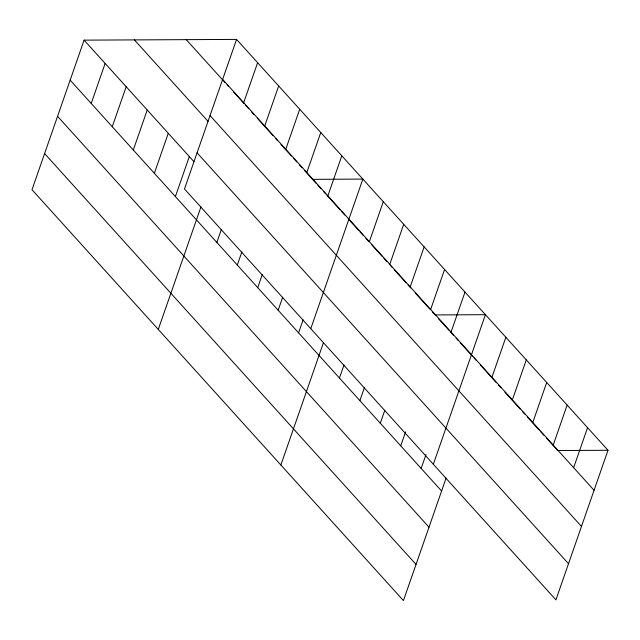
<?xml version="1.0" encoding="UTF-8"?>
<svg xmlns="http://www.w3.org/2000/svg" width="640" height="640" viewBox="0 0 640 640"><rect width="100%" height="100%" fill="white"/><g stroke="black" fill="none" stroke-linecap="round" stroke-linejoin="round"><path stroke-width="0.96" d="M236.568 39.4L184.48 188.976L555.912 599.856L608 450.28L236.568 39.4L84.088 40.144L32 189.72L403.432 600.6L446.128 478M91.208 103.432L105.136 63.432M112.256 126.72L126.184 86.712M133.304 150L147.232 109.992M154.352 173.28L168.28 133.28M175.392 196.568L189.328 156.56M158.288 329.416L200.976 206.824M243.68 102.688L257.616 62.688M216.872 242.448L221.408 229.424M264.728 125.976L278.664 85.968M237.304 265.048L241.84 252.024M285.776 149.256L299.712 109.248M257.728 287.64L262.264 274.616M306.824 172.536L320.76 132.536M278.16 310.24L282.696 297.216M327.872 195.824L341.808 155.816M298.584 332.84L303.12 319.816M310.768 328.672L362.856 179.096L312.536 179.344M280.864 465.008L323.552 342.416M369.352 241.704L383.28 201.696M339.448 378.04L343.984 365.008M389.784 264.304L403.712 224.296M359.872 400.632L364.408 387.608M410.208 286.896L424.144 246.896M380.304 423.232L384.84 410.208M430.64 309.496L444.568 269.496M400.728 445.832L405.592 431.872M451.064 332.096L465 292.088M421.16 468.432L426.024 454.472M433.336 464.264L485.424 314.688L435.112 314.936M491.928 377.288L505.856 337.288M512.352 399.888L526.288 359.888M532.784 422.488L546.712 382.48M553.208 445.088L567.144 405.08M573.64 467.688L587.568 427.68M608 450.28L557.68 450.52L546.48 438.128M222.632 79.408L594.072 490.28M186.248 39.648L225.056 82.576M227.032 84.76L228.344 86.216M233.608 92.032L244.128 103.672M245.448 105.128L248.736 108.768M251.368 111.68L254 114.592M257.288 118.224L273.072 135.688M275.704 138.6L277.672 140.784M280.968 144.424L291.488 156.064M293.464 158.248L296.752 161.88M299.384 164.792L302.016 167.704M304.64 170.616L316.488 183.72M317.808 185.176L321.104 188.824M323.736 191.736L325.712 193.928M327.032 195.384L332.968 201.944M333.624 202.672L340.216 209.96M341.528 211.424L344.824 215.064M348.12 218.712L358.664 230.376M359.984 231.832L363.28 235.48M365.912 238.392L368.552 241.312M371.848 244.952L382.392 256.616M383.704 258.072L387 261.72M390.296 265.368L392.272 267.552M394.248 269.736L406.112 282.856M408.088 285.048L410.728 287.96M415.336 293.064L429.84 309.104M432.472 312.016L434.448 314.208M438.4 318.576L448.944 330.24M450.264 331.704L453.56 335.344M456.2 338.264L458.176 340.448M460.152 342.632L472.672 356.488M473.992 357.944L475.968 360.128M480.576 365.232L496.392 382.728M498.376 384.92L501.008 387.832M504.96 392.208L520.12 408.976M522.752 411.888L524.736 414.072M527.368 416.992L537.256 427.928M537.912 428.656L539.232 430.112M540.544 431.568L543.84 435.216M210.048 115.568L581.48 526.44M134.408 39.904L208.072 121.392M197.072 152.816L568.504 563.696M84.088 40.144L193.928 161.656M70.16 80.152L441.592 491.024M57.568 116.312L429 527.184M44.592 153.56L416.024 564.44"/></g></svg>
